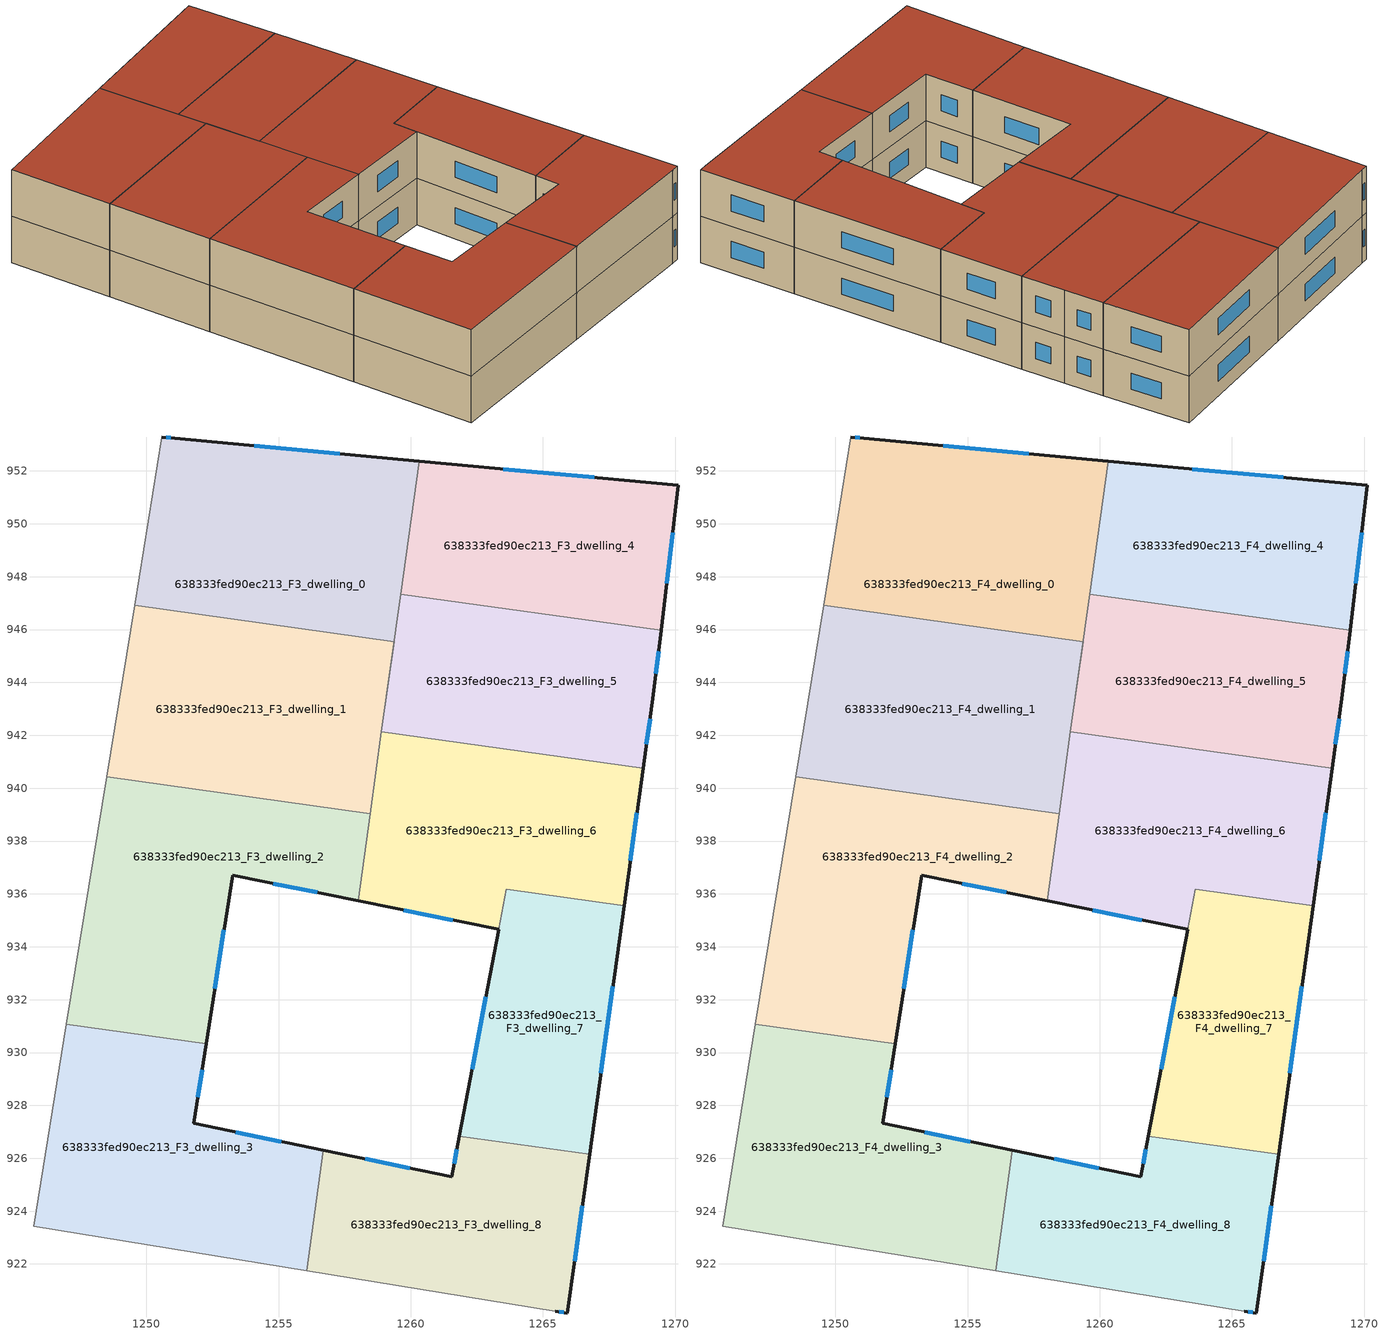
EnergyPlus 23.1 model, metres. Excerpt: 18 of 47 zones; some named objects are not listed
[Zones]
638333fed90ec213_F3_dwelling_0
 floor to 638333fed90ec213_F2_dwelling_0 (EU_floor_Construction): 1260.32,952.37 1258.89,942.13 1259.37,945.55 1249.55,946.91 1250.59,953.29 1251.08,953.24 z9
 wall outside (EU_wall_Construction): 1260.32,952.37 1251.08,953.24 1250.59,953.29 z9:12
 wall to 638333fed90ec213_F3_dwelling_1 (EU_wall_Construction): 1249.55,946.91 1259.37,945.55 1258.89,942.13 z9:12
 wall adiabatic (EU_wall_Construction): 1250.59,953.29 1249.55,946.91 z9:12
 wall to 638333fed90ec213_F3_dwelling_5 (EU_wall_Construction): 1258.89,942.13 1259.62,947.34 z9:12
 wall to 638333fed90ec213_F3_dwelling_4 (EU_wall_Construction): 1259.62,947.34 1260.32,952.37 z9:12
 window (EU_Window_Construction): 1250.92,953.25 1250.75,953.27 / 1257.31,952.65 1254.08,952.95 z9.98:11.02
638333fed90ec213_F3_dwelling_1
 floor to 638333fed90ec213_F2_dwelling_1 (EU_floor_Construction): 1259.37,945.55 1258.46,939.04 1248.5,940.43 1249.55,946.91 z9
 wall to 638333fed90ec213_F3_dwelling_2 (EU_wall_Construction): 1248.5,940.43 1258.46,939.04 z9:12
 wall adiabatic (EU_wall_Construction): 1249.55,946.91 1248.5,940.43 z9:12
 wall to 638333fed90ec213_F3_dwelling_6 (EU_wall_Construction): 1258.46,939.04 1258.89,942.13 z9:12
638333fed90ec213_F3_dwelling_2
 floor to 638333fed90ec213_F2_dwelling_2 (EU_floor_Construction): 1258.46,939.04 1258.01,935.74 1253.26,936.71 1252.26,930.34 1246.97,931.07 1248.5,940.43 z9
 wall outside (EU_wall_Construction): 1252.26,930.34 1253.26,936.71 1258.01,935.74 z9:12
 wall to 638333fed90ec213_F3_dwelling_3 (EU_wall_Construction): 1246.97,931.07 1252.26,930.34 z9:12
 wall adiabatic (EU_wall_Construction): 1248.5,940.43 1246.97,931.07 z9:12
 wall to 638333fed90ec213_F3_dwelling_6 (EU_wall_Construction): 1258.01,935.74 1258.46,939.04 z9:12
 window (EU_Window_Construction): 1254.8,936.39 1256.46,936.05 / 1252.59,932.41 1252.94,934.64 z9.98:11.02
638333fed90ec213_F3_dwelling_3
 floor to 638333fed90ec213_F2_dwelling_3 (EU_floor_Construction): 1252.26,930.34 1251.79,927.32 1256.69,926.3 1256.06,921.75 1245.73,923.43 1246.97,931.07 z9
 wall outside (EU_wall_Construction): 1256.69,926.3 1251.79,927.32 1252.26,930.34 z9:12
 wall adiabatic (EU_wall_Construction): 1246.97,931.07 1245.73,923.43 1256.06,921.75 z9:12
 wall to 638333fed90ec213_F3_dwelling_8 (EU_wall_Construction): 1256.06,921.75 1256.69,926.3 z9:12
 window (EU_Window_Construction): 1251.94,928.3 1252.11,929.36 / 1255.1,926.63 1253.38,926.99 z9.98:11.02
638333fed90ec213_F3_dwelling_4
 floor to 638333fed90ec213_F2_dwelling_4 (EU_floor_Construction): 1270.13,951.46 1269.47,945.97 1259.62,947.34 1260.32,952.37 z9
 wall outside (EU_wall_Construction): 1269.47,945.97 1270.13,951.46 1260.32,952.37 z9:12
 wall to 638333fed90ec213_F3_dwelling_5 (EU_wall_Construction): 1259.62,947.34 1269.47,945.97 z9:12
 window (EU_Window_Construction): 1266.94,951.75 1263.51,952.07 / 1269.69,947.75 1269.92,949.67 z9.98:11.02
638333fed90ec213_F3_dwelling_5
 floor to 638333fed90ec213_F2_dwelling_5 (EU_floor_Construction): 1269.47,945.97 1269.18,943.54 1268.79,940.76 1258.89,942.13 1259.62,947.34 z9
 wall outside (EU_wall_Construction): 1268.79,940.76 1269.18,943.54 1269.47,945.97 z9:12
 wall to 638333fed90ec213_F3_dwelling_6 (EU_wall_Construction): 1258.89,942.13 1268.79,940.76 z9:12
 window (EU_Window_Construction): 1269.27,944.33 1269.38,945.18 / 1268.92,941.66 1269.05,942.63 z9.98:11.02
638333fed90ec213_F3_dwelling_6
 floor to 638333fed90ec213_F2_dwelling_6 (EU_floor_Construction): 1268.79,940.76 1268.07,935.56 1263.62,936.18 1263.33,934.66 1258.01,935.74 1258.89,942.13 z9
 wall outside (EU_wall_Construction): 1268.07,935.56 1268.79,940.76 / 1258.01,935.74 1263.33,934.66 z9:12
 wall to 638333fed90ec213_F3_dwelling_7 (EU_wall_Construction): 1263.33,934.66 1263.62,936.18 1268.07,935.56 z9:12
 window (EU_Window_Construction): 1268.31,937.25 1268.56,939.07 / 1259.74,935.39 1261.6,935.01 z9.98:11.02
638333fed90ec213_F3_dwelling_7
 floor to 638333fed90ec213_F2_dwelling_7 (EU_floor_Construction): 1268.07,935.56 1266.76,926.15 1261.84,926.83 1263.62,936.18 z9
 wall outside (EU_wall_Construction): 1266.76,926.15 1268.07,935.56 / 1263.33,934.65 1261.84,926.83 z9:12
 wall to 638333fed90ec213_F3_dwelling_8 (EU_wall_Construction): 1261.84,926.83 1266.76,926.15 z9:12
 window (EU_Window_Construction): 1267.19,929.21 1267.65,932.5 / 1262.85,932.11 1262.33,929.37 z9.98:11.02
638333fed90ec213_F3_dwelling_8
 floor to 638333fed90ec213_F2_dwelling_8 (EU_floor_Construction): 1266.76,926.15 1265.93,920.15 1265.47,920.22 1256.06,921.75 1256.69,926.3 1261.55,925.3 1261.84,926.83 z9
 wall outside (EU_wall_Construction): 1261.84,926.83 1261.55,925.3 1256.69,926.3 / 1265.47,920.22 1265.93,920.15 1266.76,926.15 z9:12
 wall adiabatic (EU_wall_Construction): 1256.06,921.75 1265.47,920.22 z9:12
 window (EU_Window_Construction): 1259.97,925.62 1258.27,925.97 / 1261.75,926.33 1261.64,925.8 / 1266.2,922.1 1266.49,924.2 / 1265.62,920.19 1265.78,920.17 z9.98:11.02
638333fed90ec213_F4_dwelling_0
 floor to 638333fed90ec213_F3_dwelling_0 (EU_floor_Construction): 1260.32,952.37 1258.89,942.13 1259.37,945.55 1249.55,946.91 1250.59,953.29 1251.08,953.24 z12
 wall outside (EU_wall_Construction): 1260.32,952.37 1251.08,953.24 1250.59,953.29 z12:15
 wall to 638333fed90ec213_F4_dwelling_1 (EU_wall_Construction): 1249.55,946.91 1259.37,945.55 1258.89,942.13 z12:15
 wall adiabatic (EU_wall_Construction): 1250.59,953.29 1249.55,946.91 z12:15
 wall to 638333fed90ec213_F4_dwelling_5 (EU_wall_Construction): 1258.89,942.13 1259.62,947.34 z12:15
 wall to 638333fed90ec213_F4_dwelling_4 (EU_wall_Construction): 1259.62,947.34 1260.32,952.37 z12:15
 window (EU_Window_Construction): 1250.92,953.25 1250.75,953.27 / 1257.31,952.65 1254.08,952.95 z12.98:14.02
 roof outside (EU_roof_Construction): 1258.89,942.13 1260.32,952.37 1251.08,953.24 1250.59,953.29 1249.55,946.91 1259.37,945.55 z15
638333fed90ec213_F4_dwelling_1
 floor to 638333fed90ec213_F3_dwelling_1 (EU_floor_Construction): 1259.37,945.55 1258.46,939.04 1248.5,940.43 1249.55,946.91 z12
 wall to 638333fed90ec213_F4_dwelling_2 (EU_wall_Construction): 1248.5,940.43 1258.46,939.04 z12:15
 wall adiabatic (EU_wall_Construction): 1249.55,946.91 1248.5,940.43 z12:15
 wall to 638333fed90ec213_F4_dwelling_6 (EU_wall_Construction): 1258.46,939.04 1258.89,942.13 z12:15
 roof outside (EU_roof_Construction): 1258.46,939.04 1259.37,945.55 1249.55,946.91 1248.5,940.43 z15
638333fed90ec213_F4_dwelling_2
 floor to 638333fed90ec213_F3_dwelling_2 (EU_floor_Construction): 1258.46,939.04 1258.01,935.74 1253.26,936.71 1252.26,930.34 1246.97,931.07 1248.5,940.43 z12
 wall outside (EU_wall_Construction): 1252.26,930.34 1253.26,936.71 1258.01,935.74 z12:15
 wall to 638333fed90ec213_F4_dwelling_3 (EU_wall_Construction): 1246.97,931.07 1252.26,930.34 z12:15
 wall adiabatic (EU_wall_Construction): 1248.5,940.43 1246.97,931.07 z12:15
 wall to 638333fed90ec213_F4_dwelling_6 (EU_wall_Construction): 1258.01,935.74 1258.46,939.04 z12:15
 window (EU_Window_Construction): 1254.8,936.39 1256.46,936.05 / 1252.59,932.41 1252.94,934.64 z12.98:14.02
 roof outside (EU_roof_Construction): 1258.01,935.74 1258.46,939.04 1248.5,940.43 1246.97,931.07 1252.26,930.34 1253.26,936.71 z15
638333fed90ec213_F4_dwelling_3
 floor to 638333fed90ec213_F3_dwelling_3 (EU_floor_Construction): 1252.26,930.34 1251.79,927.32 1256.69,926.3 1256.06,921.75 1245.73,923.43 1246.97,931.07 z12
 wall outside (EU_wall_Construction): 1256.69,926.3 1251.79,927.32 1252.26,930.34 z12:15
 wall adiabatic (EU_wall_Construction): 1246.97,931.07 1245.73,923.43 1256.06,921.75 z12:15
 wall to 638333fed90ec213_F4_dwelling_8 (EU_wall_Construction): 1256.06,921.75 1256.69,926.3 z12:15
 window (EU_Window_Construction): 1251.94,928.3 1252.11,929.36 / 1255.1,926.63 1253.38,926.99 z12.98:14.02
 roof outside (EU_roof_Construction): 1256.06,921.75 1256.69,926.3 1251.79,927.32 1252.26,930.34 1246.97,931.07 1245.73,923.43 z15
638333fed90ec213_F4_dwelling_4
 floor to 638333fed90ec213_F3_dwelling_4 (EU_floor_Construction): 1270.13,951.46 1269.47,945.97 1259.62,947.34 1260.32,952.37 z12
 wall outside (EU_wall_Construction): 1269.47,945.97 1270.13,951.46 1260.32,952.37 z12:15
 wall to 638333fed90ec213_F4_dwelling_5 (EU_wall_Construction): 1259.62,947.34 1269.47,945.97 z12:15
 window (EU_Window_Construction): 1266.94,951.75 1263.51,952.07 / 1269.69,947.75 1269.92,949.67 z12.98:14.02
 roof outside (EU_roof_Construction): 1269.47,945.97 1270.13,951.46 1260.32,952.37 1259.62,947.34 z15
638333fed90ec213_F4_dwelling_5
 floor to 638333fed90ec213_F3_dwelling_5 (EU_floor_Construction): 1269.47,945.97 1269.18,943.54 1268.79,940.76 1258.89,942.13 1259.62,947.34 z12
 wall outside (EU_wall_Construction): 1268.79,940.76 1269.18,943.54 1269.47,945.97 z12:15
 wall to 638333fed90ec213_F4_dwelling_6 (EU_wall_Construction): 1258.89,942.13 1268.79,940.76 z12:15
 window (EU_Window_Construction): 1269.27,944.33 1269.38,945.18 / 1268.92,941.66 1269.05,942.63 z12.98:14.02
 roof outside (EU_roof_Construction): 1268.79,940.76 1269.18,943.54 1269.47,945.97 1259.62,947.34 1258.89,942.13 z15
638333fed90ec213_F4_dwelling_6
 floor to 638333fed90ec213_F3_dwelling_6 (EU_floor_Construction): 1268.79,940.76 1268.07,935.56 1263.62,936.18 1263.33,934.66 1258.01,935.74 1258.89,942.13 z12
 wall outside (EU_wall_Construction): 1268.07,935.56 1268.79,940.76 / 1258.01,935.74 1263.33,934.66 z12:15
 wall to 638333fed90ec213_F4_dwelling_7 (EU_wall_Construction): 1263.33,934.66 1263.62,936.18 1268.07,935.56 z12:15
 window (EU_Window_Construction): 1268.31,937.25 1268.56,939.07 / 1259.74,935.39 1261.6,935.01 z12.98:14.02
 roof outside (EU_roof_Construction): 1268.07,935.56 1268.79,940.76 1258.89,942.13 1258.01,935.74 1263.33,934.66 1263.62,936.18 z15
638333fed90ec213_F4_dwelling_7
 floor to 638333fed90ec213_F3_dwelling_7 (EU_floor_Construction): 1268.07,935.56 1266.76,926.15 1261.84,926.83 1263.62,936.18 z12
 wall outside (EU_wall_Construction): 1266.76,926.15 1268.07,935.56 / 1263.33,934.65 1261.84,926.83 z12:15
 wall to 638333fed90ec213_F4_dwelling_8 (EU_wall_Construction): 1261.84,926.83 1266.76,926.15 z12:15
 window (EU_Window_Construction): 1267.19,929.21 1267.65,932.5 / 1262.85,932.11 1262.33,929.37 z12.98:14.02
 roof outside (EU_roof_Construction): 1266.76,926.15 1268.07,935.56 1263.62,936.18 1261.84,926.83 z15
638333fed90ec213_F4_dwelling_8
 floor to 638333fed90ec213_F3_dwelling_8 (EU_floor_Construction): 1266.76,926.15 1265.93,920.15 1265.47,920.22 1256.06,921.75 1256.69,926.3 1261.55,925.3 1261.84,926.83 z12
 wall outside (EU_wall_Construction): 1261.84,926.83 1261.55,925.3 1256.69,926.3 / 1265.47,920.22 1265.93,920.15 1266.76,926.15 z12:15
 wall adiabatic (EU_wall_Construction): 1256.06,921.75 1265.47,920.22 z12:15
 window (EU_Window_Construction): 1259.97,925.62 1258.27,925.97 / 1261.75,926.33 1261.64,925.8 / 1266.2,922.1 1266.49,924.2 / 1265.62,920.19 1265.78,920.17 z12.98:14.02
 roof outside (EU_roof_Construction): 1265.93,920.15 1266.76,926.15 1261.84,926.83 1261.55,925.3 1256.69,926.3 1256.06,921.75 1265.47,920.22 z15
[Building]
EU S2 Campaign: North Axis=0; Terrain=City; Solar Distribution=FullExterior
[Site:Location]
Bologna: Latitude=44.5; Longitude=11.25; Time Zone=1; Elevation=37
[SizingPeriod:WeatherFileDays]
AnnualSizingPeriod: Begin Month=1; Begin Day of Month=1; End Month=12; End Day of Month=31; Day of Week for Start Day=Monday; Use Weather File Daylight Saving Period=No; Use Weather File Rain and Snow Indicators=No
[MATERIAL]
EU_InternalMass_Material: Roughness=MediumRough; Thickness=0.1; Conductivity=1; Density=1800; Specific Heat=900; Thermal Absorptance=0.9; Solar Absorptance=0.7; Visible Absorptance=0.7
[MATERIAL:NOMASS] Roughness=MediumRough; Thermal Absorptance=0.9; Solar Absorptance=0.7; Visible Absorptance=0.7
Name | Thermal Resistance
EU_wall_NoMass | 0.905828
EU_roof_NoMass | 0.37593
EU_floor_NoMass | 0.67114
[WINDOWMATERIAL:SIMPLEGLAZINGSYSTEM]
EU_Window_SimpleGlazing: UFactor=4.52486; Solar Heat Gain Coefficient=0.85; Visible Transmittance=0.85
[CONSTRUCTION]
EU_wall_Construction: EU_wall_NoMass
EU_roof_Construction: EU_roof_NoMass
EU_floor_Construction: EU_floor_NoMass
EU_Window_Construction: EU_Window_SimpleGlazing
EU_InternalMass_Construction: EU_InternalMass_Material
[ZONE] Type=1; Multiplier=1; Ceiling Height=autocalculate; Floor Area=autocalculate; Part of Total Floor Area=Yes
Name | Volume
638333fed90ec213_F3_dwelling_0; 638333fed90ec213_F4_dwelling_0 | 196.801
638333fed90ec213_F3_dwelling_1; 638333fed90ec213_F4_dwelling_1 | 196.791
638333fed90ec213_F3_dwelling_2; 638333fed90ec213_F4_dwelling_2 | 196.792
638333fed90ec213_F3_dwelling_3; 638333fed90ec213_F4_dwelling_3 | 196.785
638333fed90ec213_F3_dwelling_4; 638333fed90ec213_F4_dwelling_4 | 157.441
638333fed90ec213_F3_dwelling_5; 638333fed90ec213_F4_dwelling_5 | 157.428
638333fed90ec213_F3_dwelling_6; 638333fed90ec213_F4_dwelling_6 | 180.018
638333fed90ec213_F3_dwelling_7; 638333fed90ec213_F4_dwelling_7 | 134.812
638333fed90ec213_F3_dwelling_8; 638333fed90ec213_F4_dwelling_8 | 157.443
[INTERNALMASS] Construction=EU_InternalMass_Construction
Name | Zone or ZoneList | Surface Area
638333fed90ec213_F3_dwelling_0_EU_InternalMass | 638333fed90ec213_F3_dwelling_0 | 65.6027
638333fed90ec213_F3_dwelling_1_EU_InternalMass | 638333fed90ec213_F3_dwelling_1 | 65.5966
638333fed90ec213_F3_dwelling_2_EU_InternalMass | 638333fed90ec213_F3_dwelling_2 | 65.5976
638333fed90ec213_F3_dwelling_3_EU_InternalMass | 638333fed90ec213_F3_dwelling_3 | 65.5953
638333fed90ec213_F3_dwelling_4_EU_InternalMass | 638333fed90ec213_F3_dwelling_4 | 52.4801
638333fed90ec213_F3_dwelling_5_EU_InternalMass | 638333fed90ec213_F3_dwelling_5 | 52.4759
638333fed90ec213_F3_dwelling_6_EU_InternalMass | 638333fed90ec213_F3_dwelling_6 | 60.0084
638333fed90ec213_F3_dwelling_7_EU_InternalMass | 638333fed90ec213_F3_dwelling_7 | 44.9594
638333fed90ec213_F3_dwelling_8_EU_InternalMass | 638333fed90ec213_F3_dwelling_8 | 52.4808
638333fed90ec213_F4_dwelling_0_EU_InternalMass | 638333fed90ec213_F4_dwelling_0 | 65.6027
638333fed90ec213_F4_dwelling_1_EU_InternalMass | 638333fed90ec213_F4_dwelling_1 | 65.5966
638333fed90ec213_F4_dwelling_2_EU_InternalMass | 638333fed90ec213_F4_dwelling_2 | 65.5976
638333fed90ec213_F4_dwelling_3_EU_InternalMass | 638333fed90ec213_F4_dwelling_3 | 65.5953
638333fed90ec213_F4_dwelling_4_EU_InternalMass | 638333fed90ec213_F4_dwelling_4 | 52.4801
638333fed90ec213_F4_dwelling_5_EU_InternalMass | 638333fed90ec213_F4_dwelling_5 | 52.4759
638333fed90ec213_F4_dwelling_6_EU_InternalMass | 638333fed90ec213_F4_dwelling_6 | 60.0084
638333fed90ec213_F4_dwelling_7_EU_InternalMass | 638333fed90ec213_F4_dwelling_7 | 44.9594
638333fed90ec213_F4_dwelling_8_EU_InternalMass | 638333fed90ec213_F4_dwelling_8 | 52.4808
[OTHEREQUIPMENT] Fuel Type=Electricity; Design Level Calculation Method=Watts/Area; Power per Zone Floor Area=1; Fraction Latent=0; Fraction Radiant=0; Fraction Lost=0; Carbon Dioxide Generation Rate=0; EndUse Subcategory=EU_Step8_InternalGains
Name | Zone or ZoneList or Space or SpaceList | Schedule
EU_Step8_InternalGain_638333fed90ec213_F3_dwelling_0_f000 | 638333fed90ec213_F3_dwelling_0 | EU_Step8_GainSchedule_638333fed90ec213_F3_dwelling_0_f000
EU_Step8_InternalGain_638333fed90ec213_F3_dwelling_1_f000 | 638333fed90ec213_F3_dwelling_1 | EU_Step8_GainSchedule_638333fed90ec213_F3_dwelling_1_f000
EU_Step8_InternalGain_638333fed90ec213_F3_dwelling_2_f000 | 638333fed90ec213_F3_dwelling_2 | EU_Step8_GainSchedule_638333fed90ec213_F3_dwelling_2_f000
EU_Step8_InternalGain_638333fed90ec213_F3_dwelling_3_f000 | 638333fed90ec213_F3_dwelling_3 | EU_Step8_GainSchedule_638333fed90ec213_F3_dwelling_3_f000
EU_Step8_InternalGain_638333fed90ec213_F3_dwelling_4_f000 | 638333fed90ec213_F3_dwelling_4 | EU_Step8_GainSchedule_638333fed90ec213_F3_dwelling_4_f000
EU_Step8_InternalGain_638333fed90ec213_F3_dwelling_5_f000 | 638333fed90ec213_F3_dwelling_5 | EU_Step8_GainSchedule_638333fed90ec213_F3_dwelling_5_f000
EU_Step8_InternalGain_638333fed90ec213_F3_dwelling_6_f000 | 638333fed90ec213_F3_dwelling_6 | EU_Step8_GainSchedule_638333fed90ec213_F3_dwelling_6_f000
EU_Step8_InternalGain_638333fed90ec213_F3_dwelling_7_f000 | 638333fed90ec213_F3_dwelling_7 | EU_Step8_GainSchedule_638333fed90ec213_F3_dwelling_7_f000
EU_Step8_InternalGain_638333fed90ec213_F3_dwelling_8_f000 | 638333fed90ec213_F3_dwelling_8 | EU_Step8_GainSchedule_638333fed90ec213_F3_dwelling_8_f000
EU_Step8_InternalGain_638333fed90ec213_F4_dwelling_0_f000 | 638333fed90ec213_F4_dwelling_0 | EU_Step8_GainSchedule_638333fed90ec213_F4_dwelling_0_f000
EU_Step8_InternalGain_638333fed90ec213_F4_dwelling_1_f000 | 638333fed90ec213_F4_dwelling_1 | EU_Step8_GainSchedule_638333fed90ec213_F4_dwelling_1_f000
EU_Step8_InternalGain_638333fed90ec213_F4_dwelling_2_f000 | 638333fed90ec213_F4_dwelling_2 | EU_Step8_GainSchedule_638333fed90ec213_F4_dwelling_2_f000
EU_Step8_InternalGain_638333fed90ec213_F4_dwelling_3_f000 | 638333fed90ec213_F4_dwelling_3 | EU_Step8_GainSchedule_638333fed90ec213_F4_dwelling_3_f000
EU_Step8_InternalGain_638333fed90ec213_F4_dwelling_4_f000 | 638333fed90ec213_F4_dwelling_4 | EU_Step8_GainSchedule_638333fed90ec213_F4_dwelling_4_f000
EU_Step8_InternalGain_638333fed90ec213_F4_dwelling_5_f000 | 638333fed90ec213_F4_dwelling_5 | EU_Step8_GainSchedule_638333fed90ec213_F4_dwelling_5_f000
EU_Step8_InternalGain_638333fed90ec213_F4_dwelling_6_f000 | 638333fed90ec213_F4_dwelling_6 | EU_Step8_GainSchedule_638333fed90ec213_F4_dwelling_6_f000
EU_Step8_InternalGain_638333fed90ec213_F4_dwelling_7_f000 | 638333fed90ec213_F4_dwelling_7 | EU_Step8_GainSchedule_638333fed90ec213_F4_dwelling_7_f000
EU_Step8_InternalGain_638333fed90ec213_F4_dwelling_8_f000 | 638333fed90ec213_F4_dwelling_8 | EU_Step8_GainSchedule_638333fed90ec213_F4_dwelling_8_f000
[ZONEVENTILATION:DESIGNFLOWRATE] Schedule=EU_AlwaysOn; Design Flow Rate Calculation Method=AirChanges/Hour; Air Changes per Hour=0.73129; Ventilation Type=Natural; Fan Pressure Rise=0; Fan Total Efficiency=1; Constant Term Coefficient=1; Temperature Term Coefficient=0; Velocity Term Coefficient=0; Velocity Squared Term Coefficient=0; Minimum Indoor Temperature=-100; Maximum Indoor Temperature=100; Delta Temperature=-100; Minimum Outdoor Temperature=-100; Maximum Outdoor Temperature=100; Maximum Wind Speed=40
Name | Zone or ZoneList or Space or SpaceList
EU_ConstantAir_638333fed90ec213_F3_dwelling_0 | 638333fed90ec213_F3_dwelling_0
EU_ConstantAir_638333fed90ec213_F3_dwelling_1 | 638333fed90ec213_F3_dwelling_1
EU_ConstantAir_638333fed90ec213_F3_dwelling_2 | 638333fed90ec213_F3_dwelling_2
EU_ConstantAir_638333fed90ec213_F3_dwelling_3 | 638333fed90ec213_F3_dwelling_3
EU_ConstantAir_638333fed90ec213_F3_dwelling_4 | 638333fed90ec213_F3_dwelling_4
EU_ConstantAir_638333fed90ec213_F3_dwelling_5 | 638333fed90ec213_F3_dwelling_5
EU_ConstantAir_638333fed90ec213_F3_dwelling_6 | 638333fed90ec213_F3_dwelling_6
EU_ConstantAir_638333fed90ec213_F3_dwelling_7 | 638333fed90ec213_F3_dwelling_7
EU_ConstantAir_638333fed90ec213_F3_dwelling_8 | 638333fed90ec213_F3_dwelling_8
EU_ConstantAir_638333fed90ec213_F4_dwelling_0 | 638333fed90ec213_F4_dwelling_0
EU_ConstantAir_638333fed90ec213_F4_dwelling_1 | 638333fed90ec213_F4_dwelling_1
EU_ConstantAir_638333fed90ec213_F4_dwelling_2 | 638333fed90ec213_F4_dwelling_2
EU_ConstantAir_638333fed90ec213_F4_dwelling_3 | 638333fed90ec213_F4_dwelling_3
EU_ConstantAir_638333fed90ec213_F4_dwelling_4 | 638333fed90ec213_F4_dwelling_4
EU_ConstantAir_638333fed90ec213_F4_dwelling_5 | 638333fed90ec213_F4_dwelling_5
EU_ConstantAir_638333fed90ec213_F4_dwelling_6 | 638333fed90ec213_F4_dwelling_6
EU_ConstantAir_638333fed90ec213_F4_dwelling_7 | 638333fed90ec213_F4_dwelling_7
EU_ConstantAir_638333fed90ec213_F4_dwelling_8 | 638333fed90ec213_F4_dwelling_8
[HVACTEMPLATE:ZONE:IDEALLOADSAIRSYSTEM] System Availability Schedule=EU_AlwaysOn; Maximum Heating Supply Air Temperature=50; Minimum Cooling Supply Air Temperature=13; Maximum Heating Supply Air Humidity Ratio=0.0156; Minimum Cooling Supply Air Humidity Ratio=0.0077; Heating Limit=NoLimit; Cooling Limit=NoLimit; Heating Availability Schedule=EU_AlwaysOn; Cooling Availability Schedule=EU_CoolingOff; Dehumidification Control Type=ConstantSensibleHeatRatio; Cooling Sensible Heat Ratio=0.7; Dehumidification Setpoint=60; Humidification Control Type=None; Humidification Setpoint=30; Outdoor Air Method=None; Outdoor Air Flow Rate per Person=0.00944; Outdoor Air Flow Rate per Zone Floor Area=0; Outdoor Air Flow Rate per Zone=0; Demand Controlled Ventilation Type=None; Outdoor Air Economizer Type=NoEconomizer; Heat Recovery Type=None; Sensible Heat Recovery Effectiveness=0.7; Latent Heat Recovery Effectiveness=0.65
Name | Template Thermostat
638333fed90ec213_F3_dwelling_0 | EU_HeatOnly_638333fed90ec213_F3_dwelling_0
638333fed90ec213_F3_dwelling_1 | EU_HeatOnly_638333fed90ec213_F3_dwelling_1
638333fed90ec213_F3_dwelling_2 | EU_HeatOnly_638333fed90ec213_F3_dwelling_2
638333fed90ec213_F3_dwelling_3 | EU_HeatOnly_638333fed90ec213_F3_dwelling_3
638333fed90ec213_F3_dwelling_4 | EU_HeatOnly_638333fed90ec213_F3_dwelling_4
638333fed90ec213_F3_dwelling_5 | EU_HeatOnly_638333fed90ec213_F3_dwelling_5
638333fed90ec213_F3_dwelling_6 | EU_HeatOnly_638333fed90ec213_F3_dwelling_6
638333fed90ec213_F3_dwelling_7 | EU_HeatOnly_638333fed90ec213_F3_dwelling_7
638333fed90ec213_F3_dwelling_8 | EU_HeatOnly_638333fed90ec213_F3_dwelling_8
638333fed90ec213_F4_dwelling_0 | EU_HeatOnly_638333fed90ec213_F4_dwelling_0
638333fed90ec213_F4_dwelling_1 | EU_HeatOnly_638333fed90ec213_F4_dwelling_1
638333fed90ec213_F4_dwelling_2 | EU_HeatOnly_638333fed90ec213_F4_dwelling_2
638333fed90ec213_F4_dwelling_3 | EU_HeatOnly_638333fed90ec213_F4_dwelling_3
638333fed90ec213_F4_dwelling_4 | EU_HeatOnly_638333fed90ec213_F4_dwelling_4
638333fed90ec213_F4_dwelling_5 | EU_HeatOnly_638333fed90ec213_F4_dwelling_5
638333fed90ec213_F4_dwelling_6 | EU_HeatOnly_638333fed90ec213_F4_dwelling_6
638333fed90ec213_F4_dwelling_7 | EU_HeatOnly_638333fed90ec213_F4_dwelling_7
638333fed90ec213_F4_dwelling_8 | EU_HeatOnly_638333fed90ec213_F4_dwelling_8
[SIZING:ZONE] Zone Cooling Design Supply Air Temperature Input Method=SupplyAirTemperature; Zone Cooling Design Supply Air Temperature=13; Zone Heating Design Supply Air Temperature Input Method=SupplyAirTemperature; Zone Heating Design Supply Air Temperature=50; Zone Cooling Design Supply Air Humidity Ratio=0.008; Zone Heating Design Supply Air Humidity Ratio=0.008; Cooling Design Air Flow Method=DesignDay; Cooling Design Air Flow Rate=0; Cooling Minimum Air Flow per Zone Floor Area=0.000762; Cooling Minimum Air Flow=0; Cooling Minimum Air Flow Fraction=0.2; Heating Design Air Flow Method=DesignDay; Heating Design Air Flow Rate=0; Heating Maximum Air Flow per Zone Floor Area=0.002032; Heating Maximum Air Flow=0.141576; Heating Maximum Air Flow Fraction=0.3; Account for Dedicated Outdoor Air System=No; Dedicated Outdoor Air System Control Strategy=NeutralSupplyAir; Dedicated Outdoor Air Low Setpoint Temperature for Design=autosize; Dedicated Outdoor Air High Setpoint Temperature for Design=autosize; Zone Load Sizing Method=Sensible Load Only No Latent Load; Zone Latent Cooling Design Supply Air Humidity Ratio Input Method=HumidityRatioDifference; Zone Cooling Design Supply Air Humidity Ratio Difference=0.005; Zone Latent Heating Design Supply Air Humidity Ratio Input Method=HumidityRatioDifference; Zone Humidification Design Supply Air Humidity Ratio Difference=0.005
638333fed90ec213_F3_dwelling_0; 638333fed90ec213_F3_dwelling_1; 638333fed90ec213_F3_dwelling_2; 638333fed90ec213_F3_dwelling_3; 638333fed90ec213_F3_dwelling_4; 638333fed90ec213_F3_dwelling_5; 638333fed90ec213_F3_dwelling_6; 638333fed90ec213_F3_dwelling_7; 638333fed90ec213_F3_dwelling_8; 638333fed90ec213_F4_dwelling_0; 638333fed90ec213_F4_dwelling_1; 638333fed90ec213_F4_dwelling_2; 638333fed90ec213_F4_dwelling_3; 638333fed90ec213_F4_dwelling_4; 638333fed90ec213_F4_dwelling_5; 638333fed90ec213_F4_dwelling_6; 638333fed90ec213_F4_dwelling_7; 638333fed90ec213_F4_dwelling_8
[SCHEDULE:CONSTANT]
Name | Hourly Value
EU_AlwaysOn | 1
EU_CoolingOff | 0
[SCHEDULE:FILE] Column Number=1; Rows to Skip at Top=0; Number of Hours of Data=8760; Column Separator=Comma; Interpolate to Timestep=No; Minutes per Item=60; Adjust Schedule for Daylight Savings=Yes
Name | File
EU_Step8_GainSchedule_638333fed90ec213_F3_dwelling_0_f000 | ../../schedules/638333fed90ec213/638333fed90ec213_F3_dwelling_0_f000_gain.csv
EU_Step8_GainSchedule_638333fed90ec213_F3_dwelling_1_f000 | ../../schedules/638333fed90ec213/638333fed90ec213_F3_dwelling_1_f000_gain.csv
EU_Step8_GainSchedule_638333fed90ec213_F3_dwelling_2_f000 | ../../schedules/638333fed90ec213/638333fed90ec213_F3_dwelling_2_f000_gain.csv
EU_Step8_GainSchedule_638333fed90ec213_F3_dwelling_3_f000 | ../../schedules/638333fed90ec213/638333fed90ec213_F3_dwelling_3_f000_gain.csv
EU_Step8_GainSchedule_638333fed90ec213_F3_dwelling_4_f000 | ../../schedules/638333fed90ec213/638333fed90ec213_F3_dwelling_4_f000_gain.csv
EU_Step8_GainSchedule_638333fed90ec213_F3_dwelling_5_f000 | ../../schedules/638333fed90ec213/638333fed90ec213_F3_dwelling_5_f000_gain.csv
EU_Step8_GainSchedule_638333fed90ec213_F3_dwelling_6_f000 | ../../schedules/638333fed90ec213/638333fed90ec213_F3_dwelling_6_f000_gain.csv
EU_Step8_GainSchedule_638333fed90ec213_F3_dwelling_7_f000 | ../../schedules/638333fed90ec213/638333fed90ec213_F3_dwelling_7_f000_gain.csv
EU_Step8_GainSchedule_638333fed90ec213_F3_dwelling_8_f000 | ../../schedules/638333fed90ec213/638333fed90ec213_F3_dwelling_8_f000_gain.csv
EU_Step8_GainSchedule_638333fed90ec213_F4_dwelling_0_f000 | ../../schedules/638333fed90ec213/638333fed90ec213_F4_dwelling_0_f000_gain.csv
EU_Step8_GainSchedule_638333fed90ec213_F4_dwelling_1_f000 | ../../schedules/638333fed90ec213/638333fed90ec213_F4_dwelling_1_f000_gain.csv
EU_Step8_GainSchedule_638333fed90ec213_F4_dwelling_2_f000 | ../../schedules/638333fed90ec213/638333fed90ec213_F4_dwelling_2_f000_gain.csv
EU_Step8_GainSchedule_638333fed90ec213_F4_dwelling_3_f000 | ../../schedules/638333fed90ec213/638333fed90ec213_F4_dwelling_3_f000_gain.csv
EU_Step8_GainSchedule_638333fed90ec213_F4_dwelling_4_f000 | ../../schedules/638333fed90ec213/638333fed90ec213_F4_dwelling_4_f000_gain.csv
EU_Step8_GainSchedule_638333fed90ec213_F4_dwelling_5_f000 | ../../schedules/638333fed90ec213/638333fed90ec213_F4_dwelling_5_f000_gain.csv
EU_Step8_GainSchedule_638333fed90ec213_F4_dwelling_6_f000 | ../../schedules/638333fed90ec213/638333fed90ec213_F4_dwelling_6_f000_gain.csv
EU_Step8_GainSchedule_638333fed90ec213_F4_dwelling_7_f000 | ../../schedules/638333fed90ec213/638333fed90ec213_F4_dwelling_7_f000_gain.csv
EU_Step8_GainSchedule_638333fed90ec213_F4_dwelling_8_f000 | ../../schedules/638333fed90ec213/638333fed90ec213_F4_dwelling_8_f000_gain.csv
